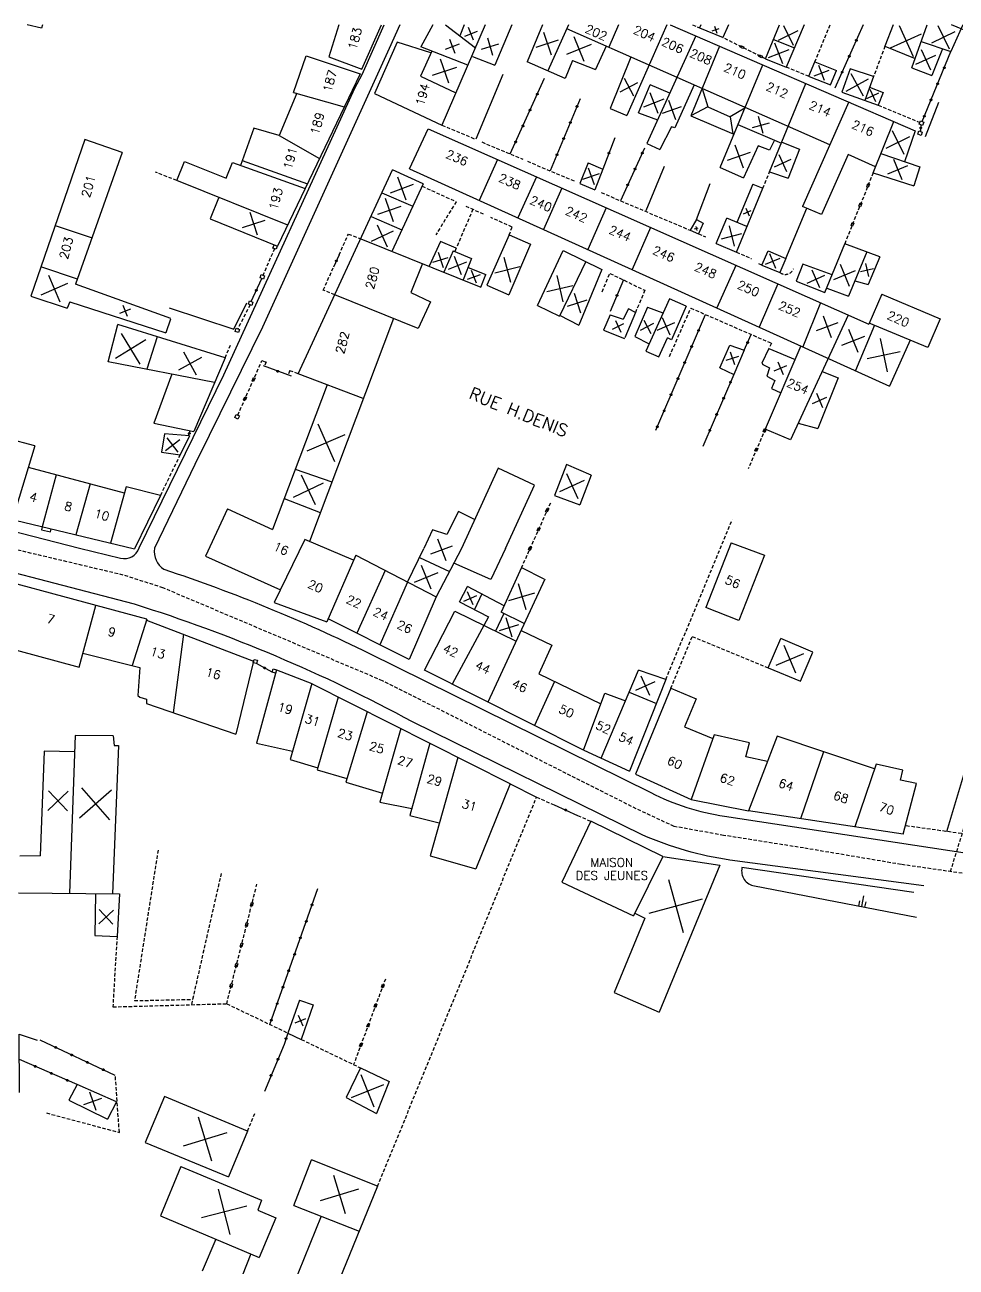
# Model space of a CAD drawing. Header units: millimetres. Extents: x 114000 to 115000, y 124000 to 125000.
# Drawn here: x 114121.7 to 114255, y 124822.1 to 125000 of the extents above; entities that cross this region are included whole.
import ezdxf
from ezdxf.enums import TextEntityAlignment as Align

# ---------------------------------------------------------------- set-up
doc = ezdxf.new("R2010")
doc.units = ezdxf.units.MM
doc.linetypes.add('DASHED', pattern=[0.75, 0.5, -0.25])
for name, color, linetype in [('W0001', 6, 'DASHED'), ('W0008', 7, 'CONTINUOUS'), ('W0100', 7, 'CONTINUOUS'), ('W0112', 1, 'DASHED'), ('W0211', 2, 'CONTINUOUS'), ('W0310', 3, 'CONTINUOUS'), ('W0322', 7, 'CONTINUOUS'), ('W0989', 7, 'CONTINUOUS'), ('W0991', 7, 'CONTINUOUS')]:
    doc.layers.add(name, color=color, linetype=linetype)
doc.styles.get("Standard").update_dxf_attribs({"font": 'romans.shx', "width": 0.85})

msp = doc.modelspace()

# ---------------------------------------------------------------- linework, layer by layer
at = {"layer": 'W0001'}
for points in [[(114500, 124825.23), (114463.44, 124840.85), (114433.06, 124853.7), (114416.75, 124858.21), (114409.12, 124859.6), (114400.09, 124860.46), (114376.52, 124862.24), (114350.74, 124864.93), (114327.39, 124868.44), (114275.94, 124875.56), (114247.16, 124879.74), (114233.18, 124882.1), (114221.74, 124883.91), (114214.66, 124885.18), (114209.22, 124887.72), (114172.9, 124906.05), (114141.46, 124919.36), (114135.75, 124921.19), (114095.28, 124930.78), (114092.31, 124931.24), (114090, 124966.46), (114100.71, 125000)], [(114254.23, 124878.71), (114259.01, 124894.11)]]:
    msp.add_lwpolyline(points, dxfattribs=at)
at = {"layer": 'W0008'}
for points in [[(114106.16, 125000), (114105.76, 124998.69), (114099.06, 124975.61, 0.057379), (114095.75, 124956.36), (114095.38, 124936.65, 0.359933), (114098.46, 124932.69), (114109.23, 124930.26), (114129.52, 124925.03), (114135.37, 124923.61, 0.402641), (114138.03, 124925.08), (114150.19, 124949.87), (114168.95, 124990.94), (114169.97, 124992.9), (114173.14, 125000)], [(114175.37, 125000), (114173.85, 124996.59), (114155.69, 124956.7), (114148.09, 124941.16), (114146.04, 124937.03), (114140.25, 124925.03, 0.302253), (114141.6, 124922.02, -0.035013), (114170.95, 124909.98), (114211.31, 124890.04, 0.081566), (114221.89, 124886.65), (114256.32, 124881.41), (114340.12, 124869.45, 0.011269), (114384.1, 124864.45), (114398.01, 124862.99, -0.078291), (114429.41, 124857.8, 0.572154), (114432.29, 124860.05, 0.572154)], [(114250.4, 124876.69), (114222.65, 124880.37, -0.066673), (114210.19, 124883.94), (114177.17, 124900.17, 0.048496), (114137.37, 124917.01), (114106.56, 124925.03), (114098.71, 124927, 0.37872), (114095.97, 124925.04), (114095.9, 124923.58), (114099.03, 124900.17), (114118.88, 124750)]]:
    msp.add_lwpolyline(points, format="xyb", dxfattribs=at)
for points in [[(114253.72, 124884.45), (114256.71, 124894.49)], [(114191.2, 124891.28), (114194.95, 124889.39)], [(114120.91, 124847.07), (114120.88, 124855.44), (114123.42, 124854.57)]]:
    msp.add_lwpolyline(points, dxfattribs=at)
at = {"layer": 'W0100'}
for points in [[(114124.06, 124999.53), (114122.03, 125000)], [(114124.21, 125000), (114124.06, 124999.53)], [(114166.62, 125000), (114165.23, 124995.43)], [(114169.95, 124993.63), (114172.74, 125000)], [(114180.08, 125000), (114178.36, 124996.86)], [(114187.62, 125000), (114181.4, 124985.64)], [(114181.91, 125000), (114186.19, 124996.69)], [(114184.61, 125000), (114183.97, 124998.41)], [(114191.43, 125000), (114188.98, 124994.21)], [(114195.83, 125000), (114193.62, 124994.71)], [(114199.52, 125000), (114196.56, 124993.42)], [(114236.96, 124982.82), (114199.27, 124999.44)], [(114206.69, 125000), (114205.3, 124996.78)], [(114213.59, 125000), (114207.86, 124987.03)], [(114214.08, 125000), (114249.17, 124984.84)], [(114218.49, 125000), (114218.3, 124999.58)], [(114218.3, 124999.58), (114221.66, 124998.18)], [(114222.42, 125000), (114221.65, 124998.18)], [(114227.73, 124995.15), (114229.76, 125000)], [(114233.26, 125000), (114230.72, 124993.94)], [(114246, 125000), (114244.85, 124996.94)], [(114248.68, 124993.86), (114250.91, 125000)], [(114255.99, 125000), (114254.29, 124996.17)], [(114263.17, 124996.35), (114254.39, 125000)], [(114174.99, 124997.54), (114171.73, 124990.18)], [(114179.81, 124995.97), (114174.99, 124997.54)], [(114217.76, 124998.41), (114210.73, 124983)], [(114228.88, 124997.89), (114231.88, 124996.71)], [(114250.05, 124997.62), (114254.29, 124996.17)], [(114179.94, 124996.25), (114178.34, 124992.63)], [(114185.12, 124994.24), (114178.36, 124996.86)], [(114204.94, 124996.94), (114203.4, 124993.62)], [(114221.15, 124996.95), (114217.04, 124986.99)], [(114244.85, 124996.94), (114249.16, 124995.2)], [(114253.11, 124996.57), (114251.54, 124992.75)], [(114160.17, 124990.33), (114161.95, 124995.55)], [(114161.95, 124995.55), (114169.68, 124993)], [(114165.23, 124995.43), (114169.95, 124993.63)], [(114185.8, 124995.48), (114188.98, 124994.21)], [(114199.05, 124992.32), (114193.62, 124994.71)], [(114200.11, 124994.91), (114199.05, 124992.32)], [(114200.11, 124994.91), (114203.4, 124993.62)], [(114208.48, 124995.38), (114205.48, 124988.02)], [(114221.23, 124979.59), (114227.36, 124994.26)], [(114227.73, 124995.15), (114230.72, 124993.94)], [(114233.97, 124992.63), (114234.82, 124994.69)], [(114234.82, 124994.69), (114237.91, 124993.44)], [(114169.68, 124993), (114157.88, 124968.29)], [(114178.34, 124992.63), (114183.39, 124990.24)], [(114233.98, 124992.62), (114237.04, 124991.39)], [(114237.04, 124991.39), (114237.91, 124993.44)], [(114239.88, 124993.7), (114238.68, 124990.38)], [(114243.23, 124992.61), (114239.88, 124993.7)], [(114243.23, 124992.61), (114241.95, 124989.18)], [(114248.68, 124993.86), (114251.54, 124992.75)], [(114209.57, 124987.42), (114211.24, 124991.4)], [(114214.02, 124990.21), (114211.24, 124991.4)], [(114217.53, 124991.39), (114214.78, 124985.27)], [(114218.65, 124990.9), (114219.46, 124988.26)], [(114228.32, 124978.94), (114233.54, 124991.59)], [(114242.65, 124991.07), (114244.61, 124990.3)], [(114160.61, 124990.2), (114158.09, 124984.14)], [(114160.17, 124990.33), (114167.41, 124988.25)], [(114171.73, 124990.18), (114181.4, 124985.64)], [(114239.66, 124988.95), (114233.05, 124973.96)], [(114238.68, 124990.38), (114243.88, 124988.48)], [(114244.61, 124990.3), (114243.88, 124988.48)], [(114205.48, 124988.02), (114207.86, 124987.03)], [(114209.57, 124987.42), (114212.28, 124986.41)], [(114219.46, 124988.26), (114217.04, 124986.99)], [(114217.04, 124986.99), (114223.21, 124984.32)], [(114219.46, 124988.26), (114222.66, 124986.82)], [(114224.77, 124988.05), (114222.66, 124986.82)], [(114154.48, 124985.2), (114152.56, 124979.86)], [(114158.09, 124984.14), (114154.48, 124985.2)], [(114176.74, 124979.38), (114179.45, 124985.09)], [(114179.45, 124985.09), (114242.52, 124957.12)], [(114214.26, 124985.39), (114212.61, 124982.15)], [(114214.78, 124985.27), (114214.26, 124985.39)], [(114222.66, 124986.82), (114223.08, 124984.38)], [(114223.8, 124985.73), (114230.01, 124983.04)], [(114243.16, 124978.81), (114246.12, 124986.15)], [(114130.25, 124983.57), (114122.53, 124961.13)], [(114135.63, 124981.7), (114130.25, 124983.57)], [(114158.09, 124984.14), (114163.89, 124980.87)], [(114229.05, 124983.46), (114228.31, 124982.07)], [(114249.17, 124984.84), (114247.64, 124980.39)], [(114135.63, 124981.7), (114128.95, 124962.87)], [(114210.73, 124983), (114212.61, 124982.15)], [(114226.7, 124982.65), (114224.61, 124978.08)], [(114228.31, 124982.07), (114226.7, 124982.65)], [(114230.08, 124983.21), (114232.59, 124982.18)], [(114232.59, 124982.18), (114231, 124978.05)], [(114244.27, 124981.55), (114249.82, 124979.65)], [(114143.44, 124977.69), (114144.56, 124980.41)], [(114144.56, 124980.41), (114150.51, 124978.02)], [(114150.51, 124978.02), (114151.43, 124980.27)], [(114151.43, 124980.27), (114161.82, 124976.54)], [(114152.82, 124980.57), (114162.14, 124977.22)], [(114189.34, 124980.7), (114186.74, 124974.85)], [(114202.35, 124980.24), (114201.16, 124977.28)], [(114202.35, 124980.24), (114204.43, 124979.34)], [(114239.56, 124981.41), (114235.77, 124972.83)], [(114243.51, 124979.67), (114239.56, 124981.41)], [(114160.8, 124950.02), (114174.34, 124979.21)], [(114178.73, 124977.25), (114174.34, 124979.21)], [(114176.74, 124979.38), (114245.51, 124948.26)], [(114194.94, 124978.22), (114192.27, 124972.35)], [(114204.43, 124979.34), (114203.3, 124976.37)], [(114221.23, 124979.59), (114224.61, 124978.08)], [(114228.32, 124978.94), (114231, 124978.05)], [(114243.16, 124978.81), (114248.96, 124976.92)], [(114249.82, 124979.65), (114248.96, 124976.92)], [(114159.33, 124971.33), (114143.44, 124977.69)], [(114178.73, 124977.25), (114174.22, 124967.55)], [(114198.59, 124976.6), (114195.93, 124970.7)], [(114201.16, 124977.28), (114203.3, 124976.37)], [(114223.57, 124967.45), (114227.35, 124976.59)], [(114225.95, 124977.18), (114223.65, 124971.7)], [(114225.95, 124977.18), (114227.35, 124976.59)], [(114149.4, 124975.18), (114148.21, 124972.2)], [(114172.81, 124975.92), (114177.23, 124974.03)], [(114204.91, 124973.8), (114202.3, 124967.82)], [(114235.77, 124972.83), (114233.05, 124973.96)], [(114126.02, 124971.26), (114131.3, 124969.5)], [(114148.21, 124972.2), (114157.88, 124968.29)], [(114171.25, 124972.55), (114175.65, 124970.62)], [(114211.26, 124970.98), (114208.65, 124964.94)], [(114217.88, 124972.14), (114216.93, 124970.58)], [(114217.88, 124972.14), (114218.83, 124971.59)], [(114218.83, 124971.59), (114218.14, 124970.06)], [(114220.66, 124968.7), (114222.2, 124972.3)], [(114225.09, 124971.12), (114222.2, 124972.3)], [(114169.77, 124969.34), (114186.97, 124962.45)], [(114191.04, 124969.9), (114187.85, 124962.72)], [(114191.04, 124969.9), (114194.11, 124968.57)], [(114216.93, 124970.58), (114218.14, 124970.06)], [(114181.19, 124968.99), (114179.56, 124965.42)], [(114183.46, 124968.02), (114181.19, 124968.99)], [(114183.03, 124967.65), (114181.66, 124964.58)], [(114183.03, 124967.65), (114185.66, 124966.53)], [(114183.46, 124968.02), (114183.26, 124967.55)], [(114194.11, 124968.57), (114190.97, 124961.32)], [(114195.07, 124959.79), (114198.79, 124967.66)], [(114198.79, 124967.66), (114204.31, 124964.96)], [(114220.66, 124968.7), (114223.57, 124967.45)], [(114227.21, 124965.57), (114228.1, 124967.62)], [(114228.1, 124967.62), (114230.63, 124966.55)], [(114236.26, 124961.65), (114239.08, 124968.65)], [(114244.13, 124966.79), (114239.08, 124968.65)], [(114242.25, 124967.48), (114239.65, 124961.13)], [(114178.61, 124965.8), (114176.96, 124961.66)], [(114185.66, 124966.53), (114184.46, 124963.46)], [(114202.03, 124966.08), (114198.23, 124958.28)], [(114223.51, 124965.55), (114220.77, 124959.46)], [(114227.21, 124965.57), (114229.81, 124964.53)], [(114230.63, 124966.55), (114229.81, 124964.53)], [(114233.07, 124965.7), (114232.14, 124963.29)], [(114237.28, 124964.19), (114233.07, 124965.7)], [(114244.13, 124966.79), (114242.42, 124962.83)], [(114129.2, 124963.56), (114123.98, 124965.35)], [(114185.16, 124965.26), (114187.68, 124964.26)], [(114186.97, 124962.45), (114187.68, 124964.26)], [(114204.31, 124964.96), (114201.03, 124956.97)], [(114142.57, 124957.94), (114128.95, 124962.87)], [(114187.85, 124962.72), (114190.97, 124961.32)], [(114229.49, 124962.89), (114226.82, 124956.72)], [(114232.14, 124963.29), (114236.26, 124961.65)], [(114236.52, 124962.29), (114239.65, 124961.13)], [(114240.55, 124963.33), (114242.42, 124962.83)], [(114122.53, 124961.13), (114127.72, 124959.43)], [(114128.1, 124960.32), (114127.72, 124959.43)], [(114128.1, 124960.32), (114141.87, 124955.87)], [(114177.98, 124956.5), (114166.06, 124961.35)], [(114176.96, 124961.66), (114179.79, 124960.35)], [(114179.79, 124960.35), (114177.98, 124956.5)], [(114213.98, 124960.77), (114210.62, 124953.28)], [(114216.39, 124959.71), (114213.98, 124960.77)], [(114235.63, 124960.18), (114233.1, 124953.88)], [(114244.39, 124961.42), (114242.52, 124957.12)], [(114244.39, 124961.42), (114252.77, 124957.89)], [(114195.07, 124959.79), (114198.23, 124958.28)], [(114198.26, 124958.4), (114201.03, 124956.97)], [(114205.48, 124958.46), (114204.55, 124956.28)], [(114205.48, 124958.46), (114207.36, 124957.84)], [(114208.11, 124959.32), (114207.36, 124957.84)], [(114209.13, 124958.82), (114207.61, 124955.19)], [(114209.13, 124958.82), (114208.11, 124959.32)], [(114210.86, 124959.56), (114209.05, 124955.34)], [(114210.86, 124959.56), (114213.06, 124958.73)], [(114216.39, 124959.71), (114214.29, 124954.87)], [(114239.59, 124958.42), (114231.32, 124940.56)], [(114133.61, 124951.75), (114135.01, 124957.06)], [(114150.36, 124952.32), (114135.01, 124957.06)], [(114142.54, 124957.85), (114141.87, 124955.87)], [(114174.45, 124957.94), (114162.42, 124926.01)], [(114243.34, 124956.97), (114240.62, 124950.47)], [(114250.97, 124953.79), (114242.59, 124957.28)], [(114252.77, 124957.89), (114250.97, 124953.79)], [(114140.61, 124955.33), (114139.15, 124950.66)], [(114204.55, 124956.28), (114207.56, 124955.07)], [(114209.05, 124955.34), (114211.09, 124954.33)], [(114212.45, 124952.47), (114213.69, 124955.15)], [(114214.29, 124954.87), (114213.69, 124955.15)], [(114248.44, 124954.84), (114245.51, 124948.26)], [(114210.62, 124953.28), (114212.45, 124952.47)], [(114221.21, 124950.85), (114222.65, 124954.14)], [(114222.65, 124954.14), (114224.7, 124953.38)], [(114224.7, 124953.38), (114223.2, 124949.9)], [(114228.23, 124953.63), (114227.23, 124951.54)], [(114232.8, 124954.01), (114227.7, 124942.11)], [(114228.23, 124953.63), (114231.98, 124952.09)], [(114148.85, 124948.76), (114133.61, 124951.75)], [(114150.36, 124952.32), (114145.88, 124941.73)], [(114227.23, 124951.54), (114227.36, 124951.33)], [(114227.36, 124951.33), (114228.33, 124950.85)], [(114142.72, 124949.96), (114140.14, 124942.93)], [(114170.13, 124946.47), (114160.8, 124950.02)], [(114221.21, 124950.85), (114223.2, 124949.9)], [(114228.33, 124950.85), (114227.93, 124949.7)], [(114227.93, 124949.7), (114229.07, 124949.07)], [(114235.85, 124950.34), (114238.16, 124949.44)], [(114164.99, 124948.42), (114157.12, 124927.74)], [(114229.07, 124949.07), (114228.62, 124947.9)], [(114228.62, 124947.9), (114229.92, 124947.28)], [(114238.16, 124949.44), (114235.24, 124942.2)], [(114140.14, 124942.93), (114145.88, 124941.73)], [(114232.44, 124942.97), (114235.24, 124942.2)], [(114123.11, 124939.68), (114119.16, 124940.73)], [(114141.66, 124941.44), (114141.23, 124938.8)], [(114145.24, 124941.15), (114141.66, 124941.44)], [(114145.24, 124941.15), (114143.92, 124938.43)], [(114231.32, 124940.56), (114227.7, 124942.11)], [(114123.11, 124939.68), (114119.9, 124929.13)], [(114141.23, 124938.8), (114143.92, 124938.43)], [(114199.23, 124937.02), (114197.54, 124932.6)], [(114202.78, 124935.52), (114199.23, 124937.02)], [(114135.93, 124932.94), (114122.18, 124936.62)], [(114126.17, 124935.55), (114124.14, 124928.12)], [(114160.41, 124936.38), (114165.64, 124934.55)], [(114189.47, 124936.5), (114184.23, 124925)], [(114194.67, 124934.06), (114189.47, 124936.5)], [(114202.78, 124935.52), (114201.14, 124931.23)], [(114131.01, 124934.26), (114129, 124926.95)], [(114136.17, 124933.82), (114133.95, 124925.76)], [(114141.08, 124932.61), (114136.17, 124933.82)], [(114190.53, 124925), (114194.67, 124934.06)], [(114141.08, 124932.61), (114137.36, 124924.94)], [(114158.81, 124932.18), (114163.98, 124930.15)], [(114197.54, 124932.6), (114201.14, 124931.23)], [(114111.71, 124931.1), (114137.36, 124924.94)], [(114150.69, 124930.68), (114147.54, 124923.92)], [(114150.69, 124930.68), (114157.12, 124927.74)], [(114183.76, 124930.31), (114182.12, 124927)], [(114186.07, 124929.15), (114183.76, 124930.31)], [(114124.14, 124928.12), (114124.05, 124927.68)], [(114124.05, 124927.68), (114125.33, 124927.38)], [(114125.33, 124927.38), (114125.44, 124927.8)], [(114180.04, 124927.66), (114178.81, 124925)], [(114182.12, 124927), (114180.04, 124927.66)], [(114161.79, 124926.27), (114157.37, 124917.24)], [(114168.76, 124923.32), (114161.79, 124926.27)], [(114176.47, 124920.19), (114178.81, 124925)], [(114184.23, 124925), (114180.56, 124918.05)], [(114190.53, 124925), (114188.39, 124920.54)], [(114222.82, 124925.8), (114219.2, 124916.54)], [(114222.82, 124925.8), (114227.6, 124924.05)], [(114139.13, 124914.87), (114107.26, 124923.47)], [(114147.54, 124923.92), (114158.28, 124919.09)], [(114169.07, 124924.05), (114164.93, 124914.49)], [(114169.07, 124924.05), (114180.56, 124918.05)], [(114178.18, 124923.72), (114182.49, 124921.71)], [(114188.39, 124920.54), (114183.12, 124922.91)], [(114227.6, 124924.05), (114223.9, 124914.68)], [(114173.26, 124921.86), (114169.21, 124912.86)], [(114192.79, 124922.27), (114189.9, 124915.88)], [(114192.79, 124922.27), (114195.99, 124920.66)], [(114176.47, 124920.19), (114172.53, 124911.19)], [(114183.94, 124917.34), (114185.08, 124919.56)], [(114190.31, 124916.79), (114185.08, 124919.56)], [(114196.12, 124920.59), (114188, 124902.99)], [(114180.56, 124918.05), (114176.69, 124909.1)], [(114187.14, 124918.48), (114186.08, 124916.25)], [(114129.44, 124907.99), (114131.83, 124916.84)], [(114157.37, 124917.24), (114164.93, 124914.49)], [(114178.91, 124907.57), (114183.25, 124916)], [(114183.25, 124916), (114192.02, 124911.7)], [(114183.94, 124917.34), (114188.09, 124915.22)], [(114190.27, 124915.69), (114189.07, 124913.15)], [(114193.18, 124914.23), (114189.9, 124915.88)], [(114223.9, 124914.68), (114219.2, 124916.54)], [(114139.13, 124914.87), (114137.05, 124908.22)], [(114139.09, 124914.75), (114154.44, 124908.87)], [(114176.69, 124909.1), (114165.12, 124914.92)], [(114188.09, 124915.22), (114182.87, 124905.57)], [(114144.42, 124912.71), (114142.94, 124901.46)], [(114192.74, 124913.27), (114197.16, 124911.17)], [(114228.12, 124907.9), (114229.92, 124912.11)], [(114234.5, 124910.17), (114229.92, 124912.11)], [(114120.5, 124910.43), (114129.44, 124907.99)], [(114197.16, 124911.17), (114195.3, 124907.02)], [(114129.98, 124910), (114138.12, 124907.95)], [(114154.44, 124908.87), (114151.89, 124898.39)], [(114232.75, 124905.99), (114234.5, 124910.17)], [(114138.12, 124907.95), (114137.88, 124903.96)], [(114157.7, 124907.63), (114154.83, 124897.11)], [(114157.7, 124907.63), (114162.79, 124905.68)], [(114201.7, 124896.1), (114178.91, 124907.57)], [(114195.3, 124907.02), (114204.17, 124902.73)], [(114204.19, 124894.97), (114209.56, 124907.57)], [(114213.48, 124906.25), (114209.56, 124907.57)], [(114228.12, 124907.9), (114232.75, 124905.99)], [(114162.79, 124905.68), (114159.67, 124894.77)], [(114191.2, 124891.28), (114162.77, 124905.62)], [(114197.51, 124905.95), (114194.68, 124899.63)], [(114213.48, 124906.25), (114208.28, 124893.09)], [(114137.88, 124903.96), (114138.13, 124903.68)], [(114138.13, 124903.68), (114139.12, 124903.4)], [(114139.12, 124903.4), (114139.1, 124902.78)], [(114166.54, 124903.71), (114163.53, 124893.28)], [(114201.7, 124896.1), (114204.74, 124904.29)], [(114204.74, 124904.29), (114207.69, 124903.19)], [(114208.22, 124904.43), (114212.11, 124902.78)], [(114214.2, 124904.97), (114209.14, 124892.69)], [(114214.2, 124904.97), (114217.8, 124903.44)], [(114217.8, 124903.44), (114216.12, 124899.44)], [(114139.1, 124902.78), (114151.89, 124898.39)], [(114170.7, 124901.62), (114167.64, 124891.53)], [(114128.9, 124898.2), (114128.05, 124875.61)], [(114134.34, 124898.14), (114128.9, 124898.2)], [(114134.34, 124898.14), (114134.49, 124896.79)], [(114175.52, 124899.19), (114172.51, 124888.65)], [(114216.12, 124899.44), (114220.22, 124897.79)], [(114220.41, 124898.31), (114217.09, 124889.03)], [(114225.43, 124897.17), (114220.41, 124898.31)], [(114229.42, 124898.11), (114225.31, 124887.41)], [(114243.37, 124893.43), (114229.42, 124898.11)], [(114135.1, 124896.76), (114134.21, 124875.55)], [(114134.49, 124896.79), (114135.1, 124896.76)], [(114154.83, 124897.11), (114160.02, 124895.99)], [(114179.67, 124897.1), (114176.82, 124886.77)], [(114201.71, 124896.12), (114208.28, 124893.09)], [(114224.93, 124895.14), (114225.43, 124897.17)], [(114124.43, 124895.95), (114123.88, 124880.98)], [(114128.82, 124895.88), (114124.43, 124895.95)], [(114159.67, 124894.77), (114163.61, 124893.56)], [(114183.67, 124895.08), (114179.72, 124880.99)], [(114228.03, 124894.48), (114224.93, 124895.14)], [(114236.06, 124895.88), (114232.75, 124886.29)], [(114163.53, 124893.28), (114167.79, 124892.04)], [(114209.14, 124892.69), (114217.09, 124889.03)], [(114243.59, 124894.09), (114240.54, 124885.12)], [(114247.42, 124893.26), (114243.59, 124894.09)], [(114247.07, 124891.82), (114247.42, 124893.26)], [(114167.64, 124891.53), (114172.88, 124889.93)], [(114191.2, 124891.28), (114186.25, 124879.1)], [(114249.38, 124891.32), (114247.07, 124891.82)], [(114247.47, 124884.08), (114249.38, 124891.32)], [(114217.09, 124889.03), (114225.31, 124887.41)], [(114172.51, 124888.65), (114177.09, 124887.75)], [(114247.47, 124884.08), (114225.31, 124887.41)], [(114176.82, 124886.77), (114181.03, 124885.68)], [(114202.71, 124885.93), (114198.57, 124877.19)], [(114213.03, 124880.89), (114202.71, 124885.93)], [(114123.91, 124880.98), (114120.98, 124880.94)], [(114179.72, 124880.99), (114186.25, 124879.1)], [(114213.03, 124880.89), (114208.86, 124872.36)], [(114213.03, 124880.89), (114221.22, 124879.63)], [(114221.22, 124879.63), (114212.5, 124858.59)], [(114198.57, 124877.19), (114208.86, 124872.36)], [(114120.77, 124875.69), (114135.24, 124875.54)], [(114131.81, 124875.58), (114131.7, 124869.57)], [(114135.24, 124875.54), (114134.88, 124869.44)], [(114210.48, 124872.06), (114206.07, 124861.39)], [(114209.05, 124872.74), (114210.48, 124872.06)], [(114131.7, 124869.57), (114134.88, 124869.44)], [(114206.07, 124861.39), (114212.5, 124858.59)], [(114161, 124860.28), (114159.36, 124855.58)], [(114161, 124860.28), (114162.95, 124859.63)], [(114162.95, 124859.63), (114161.27, 124854.67)], [(114159.36, 124855.58), (114161.27, 124854.67)], [(114169.75, 124850.6), (114167.69, 124846.37)], [(114169.75, 124850.6), (114173.87, 124848.63)], [(114129.17, 124848.21), (114127.98, 124845.96)], [(114134.82, 124845.74), (114129.17, 124848.21)], [(114173.87, 124848.63), (114172.03, 124844.09)], [(114141.69, 124846.49), (114138.92, 124839.92)], [(114153.55, 124841.54), (114141.69, 124846.49)], [(114167.69, 124846.37), (114172.03, 124844.09)], [(114127.98, 124845.96), (114133.49, 124843.28)], [(114134.82, 124845.74), (114133.49, 124843.28)], [(114153.55, 124841.54), (114150.86, 124834.98)], [(114138.92, 124839.92), (114150.86, 124834.98)], [(114160.18, 124830.87), (114162.71, 124837.43)], [(114172.2, 124833.65), (114162.71, 124837.43)], [(114144.03, 124836.47), (114141.1, 124829.42)], [(114144.03, 124836.47), (114155.58, 124831.66)], [(114172.2, 124833.65), (114152.75, 124785.99)], [(114155.58, 124831.66), (114155.04, 124830.22)], [(114160.18, 124830.87), (114169.57, 124827.21)], [(114141.1, 124829.42), (114155.24, 124823.46)], [(114164.09, 124829.35), (114151.94, 124799.3)], [(114155.04, 124830.22), (114157.6, 124829.14)], [(114157.6, 124829.14), (114155.24, 124823.46)], [(114149.04, 124826.08), (114147.05, 124821.48)], [(114154.02, 124823.98), (114150.31, 124814.51)]]:
    msp.add_lwpolyline(points, dxfattribs=at)
at = {"layer": 'W0112'}
for p, q in [((114224.06, 124996.84), (114224.17, 124997.06)), ((114224.51, 124996.62), (114224.06, 124996.84)), ((114224.17, 124997.06), (114224.62, 124996.84)), ((114224.62, 124996.84), (114224.51, 124996.62)), ((114226.74, 124995.5), (114226.86, 124995.72)), ((114227.19, 124995.28), (114226.74, 124995.5)), ((114226.86, 124995.72), (114227.3, 124995.5)), ((114227.3, 124995.5), (114227.19, 124995.28)), ((114249.77, 124985.77), (114249.94, 124986.24)), ((114250.24, 124985.6), (114249.77, 124985.77)), ((114249.94, 124986.24), (114250.41, 124986.07)), ((114250.41, 124986.07), (114250.24, 124985.6)), ((114249.54, 124984.34), (114249.71, 124984.81)), ((114250.01, 124984.17), (114249.54, 124984.34)), ((114249.71, 124984.81), (114250.18, 124984.64)), ((114250.18, 124984.64), (114250.01, 124984.17)), ((114242.23, 124976.81), (114242.41, 124977.27)), ((114242.46, 124976.72), (114242.23, 124976.81)), ((114242.41, 124977.27), (114242.64, 124977.18)), ((114242.64, 124977.18), (114242.46, 124976.72)), ((114241.11, 124974.03), (114241.29, 124974.49)), ((114241.29, 124974.49), (114241.52, 124974.4)), ((114241.52, 124974.4), (114241.34, 124973.93)), ((114241.34, 124973.93), (114241.11, 124974.03)), ((114239.99, 124971.24), (114240.17, 124971.71)), ((114240.22, 124971.15), (114239.99, 124971.24)), ((114240.17, 124971.71), (114240.4, 124971.61)), ((114240.4, 124971.61), (114240.22, 124971.15)), ((114157.19, 124968.02), (114157.36, 124968.49)), ((114157.66, 124967.85), (114157.19, 124968.02)), ((114157.36, 124968.49), (114157.83, 124968.32)), ((114157.83, 124968.32), (114157.66, 124967.85)), ((114155.37, 124963.76), (114155.54, 124964.23)), ((114155.84, 124963.59), (114155.37, 124963.76)), ((114155.54, 124964.23), (114156.01, 124964.06)), ((114156.01, 124964.06), (114155.84, 124963.59)), ((114153.69, 124959.99), (114153.86, 124960.46)), ((114153.86, 124960.46), (114154.33, 124960.28)), ((114154.33, 124960.28), (114154.16, 124959.81)), ((114154.16, 124959.81), (114153.69, 124959.99)), ((114151.78, 124956.08), (114151.95, 124956.55)), ((114152.25, 124955.91), (114151.78, 124956.08)), ((114151.95, 124956.55), (114152.42, 124956.38)), ((114152.42, 124956.38), (114152.25, 124955.91)), ((114154.21, 124949.01), (114154.41, 124949.47)), ((114154.44, 124948.91), (114154.21, 124949.01)), ((114154.41, 124949.47), (114154.64, 124949.37)), ((114154.64, 124949.37), (114154.44, 124948.91)), ((114152.99, 124946.27), (114153.2, 124946.72)), ((114153.22, 124946.17), (114152.99, 124946.27)), ((114153.2, 124946.72), (114153.42, 124946.62)), ((114153.42, 124946.62), (114153.22, 124946.17)), ((114151.74, 124943.74), (114151.94, 124944.19)), ((114151.94, 124944.19), (114152.4, 124943.99)), ((114152.19, 124943.53), (114151.74, 124943.74)), ((114152.4, 124943.99), (114152.19, 124943.53)), ((114227.4, 124941.73), (114227.6, 124942.19)), ((114227.63, 124941.63), (114227.4, 124941.73)), ((114227.6, 124942.19), (114227.83, 124942.09)), ((114227.83, 124942.09), (114227.63, 124941.63)), ((114226.22, 124938.97), (114226.42, 124939.43)), ((114226.45, 124938.88), (114226.22, 124938.97)), ((114226.42, 124939.43), (114226.65, 124939.34)), ((114226.65, 124939.34), (114226.45, 124938.88)), ((114196.25, 124930.3), (114196.46, 124930.76)), ((114196.48, 124930.2), (114196.25, 124930.3)), ((114196.46, 124930.76), (114196.69, 124930.66)), ((114196.69, 124930.66), (114196.48, 124930.2)), ((114195.03, 124927.57), (114195.23, 124928.02)), ((114195.25, 124927.46), (114195.03, 124927.57)), ((114195.23, 124928.02), (114195.46, 124927.92)), ((114195.46, 124927.92), (114195.25, 124927.46)), ((114193.8, 124924.83), (114194, 124925.29)), ((114194.03, 124924.73), (114193.8, 124924.83)), ((114194, 124925.29), (114194.23, 124925.18)), ((114194.23, 124925.18), (114194.03, 124924.73)), ((114154.38, 124908.63), (114154.51, 124909.12)), ((114154.86, 124908.5), (114154.38, 124908.63)), ((114154.51, 124909.12), (114154.99, 124908.98)), ((114154.99, 124908.98), (114154.86, 124908.5)), ((114157.08, 124907.28), (114157.22, 124907.76)), ((114157.57, 124907.15), (114157.08, 124907.28)), ((114157.22, 124907.76), (114157.7, 124907.63)), ((114157.7, 124907.63), (114157.57, 124907.15)), ((114154, 124873.82), (114154.13, 124874.3)), ((114154.25, 124873.76), (114154, 124873.82)), ((114154.13, 124874.3), (114154.37, 124874.24)), ((114154.37, 124874.24), (114154.25, 124873.76)), ((114153.27, 124870.91), (114153.39, 124871.39)), ((114153.39, 124871.39), (114153.63, 124871.33)), ((114153.63, 124871.33), (114153.51, 124870.85)), ((114153.51, 124870.85), (114153.27, 124870.91)), ((114152.53, 124868), (114152.65, 124868.49)), ((114152.77, 124867.94), (114152.53, 124868)), ((114152.65, 124868.49), (114152.89, 124868.43)), ((114152.89, 124868.43), (114152.77, 124867.94)), ((114151.79, 124865.09), (114151.91, 124865.58)), ((114152.03, 124865.03), (114151.79, 124865.09)), ((114151.91, 124865.58), (114152.16, 124865.52)), ((114152.16, 124865.52), (114152.03, 124865.03)), ((114151.05, 124862.19), (114151.18, 124862.67)), ((114151.18, 124862.67), (114151.42, 124862.61)), ((114151.42, 124862.61), (114151.3, 124862.13)), ((114172.73, 124862.14), (114172.91, 124862.61)), ((114172.91, 124862.61), (114173.14, 124862.52)), ((114173.14, 124862.52), (114172.97, 124862.05)), ((114151.3, 124862.13), (114151.05, 124862.19)), ((114172.97, 124862.05), (114172.73, 124862.14)), ((114171.69, 124859.33), (114171.86, 124859.8)), ((114171.92, 124859.24), (114171.69, 124859.33)), ((114171.86, 124859.8), (114172.1, 124859.71)), ((114172.1, 124859.71), (114171.92, 124859.24)), ((114170.65, 124856.51), (114170.82, 124856.98)), ((114170.82, 124856.98), (114171.05, 124856.9)), ((114170.88, 124856.43), (114170.65, 124856.51)), ((114171.05, 124856.9), (114170.88, 124856.43)), ((114169.6, 124853.7), (114169.78, 124854.17)), ((114169.84, 124853.61), (114169.6, 124853.7)), ((114169.78, 124854.17), (114170.01, 124854.08)), ((114170.01, 124854.08), (114169.84, 124853.61))]:
    msp.add_line(p, q, dxfattribs=at)
for points in [[(114217.28, 125000), (114218.3, 124999.58)], [(114234.82, 124994.69), (114237.01, 125000)], [(114227.73, 124995.15), (114221.65, 124998.18)], [(114244.85, 124996.94), (114243.23, 124992.61)], [(114233.98, 124992.62), (114230.72, 124993.94)], [(114243.88, 124988.48), (114249.85, 124986.01)], [(114181.4, 124985.64), (114186.07, 124983.67)], [(114187.12, 124983.22), (114192.98, 124980.74)], [(114193.64, 124980.46), (114200.34, 124977.63)], [(114143.44, 124977.69), (114140.39, 124978.91)], [(114227.35, 124976.59), (114228.32, 124978.94)], [(114243.16, 124978.81), (114239.08, 124968.65)], [(114178.56, 124976.89), (114183.45, 124974.67), (114180.53, 124969.92)], [(114204.21, 124975.98), (114216.93, 124970.58)], [(114185.83, 124973.59), (114183.46, 124968.02)], [(114184.82, 124974.05), (114187.34, 124972.9)], [(114191.44, 124971.03), (114188.41, 124972.41)], [(114191.04, 124969.9), (114191.44, 124971.03)], [(114166.67, 124967.05), (114168.01, 124970.04), (114169.77, 124969.34)], [(114218.14, 124970.06), (114219.15, 124969.63)], [(114157.42, 124967.94), (114155.78, 124964.15)], [(114223.57, 124967.45), (114225.74, 124966.51)], [(114227.21, 124965.57), (114226.79, 124965.78)], [(114166.06, 124961.35), (114164.41, 124962.02), (114165.88, 124965.29)], [(114204.36, 124961.76), (114205.46, 124964.4), (114210.44, 124961.98), (114209.13, 124958.82)], [(114153.92, 124959.9), (114152.18, 124956.46)], [(114213.99, 124952.5), (114217.04, 124959.43), (114228.59, 124954.39), (114228.23, 124953.63)], [(114150.36, 124952.32), (114151.12, 124954.13)], [(114152.17, 124944.09), (114155.63, 124951.93)], [(114155.63, 124951.93), (114156.22, 124951.71), (114156.01, 124951.07)], [(114160.8, 124950.02), (114159.62, 124950.47), (114159.35, 124949.85)], [(114227.7, 124942.11), (114225.26, 124936.4)], [(114143.92, 124938.43), (114141.08, 124932.61)], [(114196.93, 124931.5), (114192.79, 124922.27)], [(114213.48, 124906.25), (114222.98, 124929.11)], [(114214.2, 124904.97), (114217.25, 124912.37), (114228.12, 124907.9)], [(114172.2, 124833.65), (114194.95, 124889.39), (114197.47, 124888.27)], [(114200.84, 124886.76), (114202.71, 124885.93)], [(114255.81, 124884.16), (114247.79, 124885.28)], [(114140.75, 124881.78), (114137.38, 124860.23), (114145.7, 124860.42)], [(114149.79, 124878.46), (114145.52, 124859.65)], [(114150.58, 124859.79), (114154.92, 124876.94)], [(114134.88, 124869.44), (114134.28, 124859.34), (114150.58, 124859.79), (114159.36, 124855.58)], [(114173.31, 124863.33), (114168.76, 124851.08)], [(114161.27, 124854.67), (114169.75, 124850.6)], [(114124.79, 124844.14), (114135.21, 124841.37), (114134.63, 124849.52)], [(114153.55, 124841.54), (114154.61, 124844.14)]]:
    msp.add_lwpolyline(points, dxfattribs=at)
msp.add_lwpolyline([(114229.81, 124964.53, 0.516822), (114231.73, 124965.07, 0.516822)], format="xyb", dxfattribs=at)
at = {"layer": 'W0211'}
for p, q in [((114241.78, 124875.24), (114241.5, 124873.7)), ((114241.2, 124874.55), (114241.06, 124873.78)), ((114242.09, 124874.39), (114241.94, 124873.62))]:
    msp.add_line(p, q, dxfattribs=at)
msp.add_lwpolyline([(114248.98, 124875.7), (114224.37, 124879.28, 0.425585), (114226.16, 124876.66), (114249.35, 124872.19)], format="xyb", dxfattribs=at)
at = {"layer": 'W0310'}
for points in [[(114190.12, 124992.91), (114186.27, 124983.62)], [(114252.51, 124988.89), (114250.6, 124983.97)], [(114213.24, 124979.7), (114210.59, 124973.35)], [(114217.88, 124972.14), (114219.82, 124977.28)], [(114230.63, 124966.55), (114233.64, 124973.72)], [(114142.33, 124959.46), (114151.61, 124956.4), (114153.45, 124960.16)]]:
    msp.add_lwpolyline(points, dxfattribs=at)
at = {"layer": 'W0322'}
for points in [[(114241.75, 125000), (114237.69, 124990.93)], [(114250.17, 124986.16), (114254.29, 124996.17)], [(114191.2, 124981.51), (114196.08, 124992.35)], [(114201.21, 124989.41), (114196.91, 124979.08)], [(114250, 124985.69), (114249.94, 124984.72)], [(114206.15, 124983.83), (114204.43, 124979.34)], [(114210.42, 124982.34), (114206.98, 124974.81)], [(114166.67, 124967.05), (114165.88, 124965.29)], [(114154.1, 124960.37), (114155.6, 124963.68)], [(114207.4, 124963.46), (114205.5, 124958.92)], [(114212.04, 124941.96), (114219.13, 124958.52)], [(114224.7, 124953.38), (114225.68, 124955.66)], [(114159.85, 124949.66), (114155.83, 124951.14)], [(114223.2, 124949.9), (114218.78, 124939.62)], [(114145.09, 124941.16), (114145.37, 124941.84)], [(114157.08, 124907.28), (114154.86, 124908.5)], [(114197.47, 124888.27), (114200.84, 124886.76)], [(114156.76, 124856.83), (114163.64, 124876.3)], [(114159.36, 124855.58), (114158.8, 124853.97)], [(114134.63, 124849.52), (114123.85, 124854.59)], [(114158.8, 124853.97), (114155.98, 124847.22)], [(114129.17, 124848.21), (114120.89, 124851.82)]]:
    msp.add_lwpolyline(points, dxfattribs=at)
for centre, major_axis, start_param, end_param in [((114240.76, 124997.78), (-0.0884, 0.0884), 1.935577, 8.218762), ((114240.76, 124997.78), (-0.0532, 0.0532), 1.935577, 8.218762), ((114239.74, 124995.5), (-0.0884, 0.0884), 1.935577, 8.218762), ((114239.74, 124995.5), (-0.0532, 0.0532), 1.935577, 8.218762), ((114253.34, 124993.86), (0.0884, 0.0884), 0.395225, 6.67841), ((114238.72, 124993.22), (-0.0884, 0.0884), 1.935577, 8.218762), ((114238.72, 124993.22), (-0.0532, 0.0532), 1.935577, 8.218762), ((114253.34, 124993.86), (-0.0532, 0.0532), -1.175571, 5.107614), ((114252.39, 124991.55), (0.0884, 0.0884), 0.395225, 6.67841), ((114252.39, 124991.55), (-0.0532, 0.0532), -1.175571, 5.107614), ((114195.05, 124990.07), (-0.0884, 0.0884), -1.20854, 5.074645), ((114195.05, 124990.07), (-0.0532, 0.0532), -1.20854, 5.074645), ((114251.44, 124989.24), (0.0884, 0.0884), 0.395225, 6.67841), ((114251.44, 124989.24), (-0.0532, 0.0532), -1.175571, 5.107614), ((114194.02, 124987.79), (-0.0884, 0.0884), -1.20854, 5.074645), ((114194.02, 124987.79), (-0.0532, 0.0532), -1.20854, 5.074645), ((114200.76, 124988.31), (0.0884, 0.0884), 3.532556, 9.815741), ((114200.76, 124988.31), (0.0532, 0.0532), 3.532556, 9.815741), ((114250.49, 124986.92), (0.0884, 0.0884), 0.395225, 6.67841), ((114250.49, 124986.92), (-0.0532, 0.0532), -1.175571, 5.107614), ((114193, 124985.51), (-0.0884, 0.0884), -1.20854, 5.074645), ((114193, 124985.51), (-0.0532, 0.0532), -1.20854, 5.074645), ((114199.8, 124986.01), (0.0884, 0.0884), 3.532556, 9.815741), ((114199.8, 124986.01), (0.0532, 0.0532), 3.532556, 9.815741), ((114249.97, 124985.22), (0.0884, 0.0884), 3.866696, 10.149881), ((114249.97, 124985.22), (-0.0532, 0.0532), 2.295899389429701, 8.579084696609288), ((114191.97, 124983.23), (-0.0884, 0.0884), -1.20854, 5.074645), ((114191.97, 124983.23), (-0.0532, 0.0532), -1.20854, 5.074645), ((114198.84, 124983.7), (0.0884, 0.0884), 3.532556, 9.815741), ((114198.84, 124983.7), (0.0532, 0.0532), 3.532556, 9.815741), ((114197.87, 124981.39), (0.0884, 0.0884), 3.532556, 9.815741), ((114205.31, 124981.64), (-0.0884, 0.0884), 1.991318, 8.274503), ((114205.31, 124981.64), (-0.0532, 0.0532), 1.991318, 8.274503), ((114210.1, 124981.63), (-0.0884, 0.0884), 1.927705, 8.21089), ((114210.1, 124981.63), (0.0532, 0.0532), 3.498501451031506, 9.781686758211091), ((114197.87, 124981.39), (0.0532, 0.0532), 3.532556, 9.815741), ((114209.06, 124979.35), (-0.0884, 0.0884), 1.927705, 8.21089), ((114209.06, 124979.35), (0.0532, 0.0532), 3.498501451031506, 9.781686758211091), ((114208.02, 124977.08), (-0.0884, 0.0884), 1.927705, 8.21089), ((114208.02, 124977.08), (0.0532, 0.0532), 3.498501451031506, 9.781686758211091), ((114166.29, 124966.2), (0.0884, 0.0884), 3.504641, 9.787826), ((114166.29, 124966.2), (0.0532, 0.0532), 3.504641, 9.787826), ((114154.83, 124961.98), (-0.0884, 0.0884), -1.213215, 5.06997), ((114154.83, 124961.98), (0.0532, 0.0532), 0.357581, 6.640766), ((114206.47, 124961.25), (0.0884, 0.0884), 3.530933, 9.814118), ((114206.47, 124961.25), (-0.0532, 0.0532), 1.960137, 8.243322), ((114218.15, 124956.22), (-0.0884, 0.0884), -1.189834, 5.093351), ((114218.15, 124956.22), (0.0532, 0.0532), 0.380962, 6.664147), ((114217.16, 124953.92), (-0.0884, 0.0884), -1.189834, 5.093351), ((114217.16, 124953.92), (0.0532, 0.0532), 0.380962, 6.664147), ((114225.17, 124954.49), (0.0884, 0.0884), 0.379336, 6.662521), ((114225.17, 124954.49), (-0.0532, 0.0532), -1.191460557637329, 5.091724749542257), ((114216.18, 124951.62), (-0.0884, 0.0884), -1.189834, 5.093351), ((114216.18, 124951.62), (0.0532, 0.0532), 0.380962, 6.664147), ((114157.89, 124950.38), (0.0884, 0.0884), 2.004683400204934, 8.28786870738452), ((114157.89, 124950.38), (0.0532, 0.0532), 2.004683400111309, 8.287868707290896), ((114215.2, 124949.32), (-0.0884, 0.0884), -1.189834, 5.093351), ((114215.2, 124949.32), (0.0532, 0.0532), 0.380962, 6.664147), ((114222.73, 124948.81), (0.0884, 0.0884), 3.520928422798891, 9.804113729978477), ((114222.73, 124948.81), (-0.0532, 0.0532), 1.950132, 8.233317), ((114214.21, 124947.03), (-0.0884, 0.0884), -1.189834, 5.093351), ((114214.21, 124947.03), (0.0532, 0.0532), 0.380962, 6.664147), ((114221.74, 124946.51), (0.0884, 0.0884), 3.520928422798891, 9.804113729978477), ((114221.74, 124946.51), (-0.0532, 0.0532), 1.950132, 8.233317), ((114213.23, 124944.73), (-0.0884, 0.0884), -1.189834, 5.093351), ((114213.23, 124944.73), (0.0532, 0.0532), 0.380962, 6.664147), ((114220.76, 124944.21), (0.0884, 0.0884), 3.520928422798891, 9.804113729978477), ((114220.76, 124944.21), (-0.0532, 0.0532), 1.950132, 8.233317), ((114212.24, 124942.43), (-0.0884, 0.0884), -1.189834, 5.093351), ((114212.24, 124942.43), (0.0532, 0.0532), 0.380962, 6.664147), ((114145.23, 124941.49), (0.0884, 0.0884), 0.391068, 6.674253), ((114145.23, 124941.49), (-0.0532, 0.0532), -1.179728802208686, 5.1034565049709), ((114219.77, 124941.92), (0.0884, 0.0884), 3.520928422798891, 9.804113729978477), ((114219.77, 124941.92), (-0.0532, 0.0532), 1.950132, 8.233317), ((114156, 124907.88), (-0.0884, 0.0884), 0.282567, 6.565752), ((114156, 124907.88), (-0.0532, 0.0532), 0.282567, 6.565752), ((114199.11, 124887.54), (-0.0884, 0.0884), 3.507378, 9.790563), ((114199.11, 124887.54), (-0.0532, 0.0532), 3.507378, 9.790563), ((114162.8, 124873.94), (0.0884, 0.0884), 0.445862, 6.729047), ((114162.8, 124873.94), (0.0532, 0.0532), 0.445862, 6.729047), ((114161.97, 124871.59), (0.0884, 0.0884), 0.445862, 6.729047), ((114161.97, 124871.59), (0.0532, 0.0532), 0.445862, 6.729047), ((114161.14, 124869.23), (0.0884, 0.0884), 0.445862, 6.729047), ((114161.14, 124869.23), (0.0532, 0.0532), 0.445862, 6.729047), ((114160.31, 124866.87), (0.0884, 0.0884), 0.445862, 6.729047), ((114160.31, 124866.87), (0.0532, 0.0532), 0.445862, 6.729047), ((114159.47, 124864.52), (0.0884, 0.0884), 0.445862, 6.729047), ((114159.47, 124864.52), (0.0532, 0.0532), 0.445862, 6.729047), ((114158.64, 124862.16), (0.0884, 0.0884), 0.445862, 6.729047), ((114158.64, 124862.16), (0.0532, 0.0532), 0.445862, 6.729047), ((114157.81, 124859.8), (0.0884, 0.0884), 0.445862, 6.729047), ((114157.81, 124859.8), (0.0532, 0.0532), 0.445862, 6.729047), ((114156.97, 124857.44), (0.0884, 0.0884), 0.445862, 6.729047), ((114156.97, 124857.44), (0.0532, 0.0532), 0.445862, 6.729047), ((114126.11, 124853.53), (-0.0884, 0.0884), 0.3461273091777963, 6.629312616357383), ((114126.11, 124853.53), (-0.0532, 0.0532), 0.346127309190994, 6.62931261637058), ((114159.09, 124854.8), (-0.0884, 0.0884), 2.02056347588751, 8.303748783067096), ((114159.09, 124854.8), (-0.0532, 0.0532), 2.020563475832686, 8.303748783012272), ((114128.37, 124852.46), (-0.0884, 0.0884), 0.3461273091777963, 6.629312616357383), ((114128.37, 124852.46), (-0.0532, 0.0532), 0.346127309190994, 6.62931261637058), ((114157.91, 124851.83), (0.0884, 0.0884), 3.531289, 9.814474), ((114157.91, 124851.83), (0.0532, 0.0532), 3.531289, 9.814474), ((114123.18, 124850.82), (-0.0884, 0.0884), 0.374135, 6.65732), ((114123.18, 124850.82), (-0.0532, 0.0532), 0.374135, 6.65732), ((114125.48, 124849.82), (-0.0884, 0.0884), 0.374135, 6.65732), ((114125.48, 124849.82), (-0.0532, 0.0532), 0.374135, 6.65732), ((114130.64, 124851.4), (-0.0884, 0.0884), 0.3461273091777963, 6.629312616357383), ((114130.64, 124851.4), (-0.0532, 0.0532), 0.346127309190994, 6.62931261637058), ((114132.9, 124850.34), (-0.0884, 0.0884), 0.3461273091777963, 6.629312616357383), ((114132.9, 124850.34), (-0.0532, 0.0532), 0.346127309190994, 6.62931261637058), ((114127.77, 124848.82), (-0.0884, 0.0884), 0.374135, 6.65732), ((114127.77, 124848.82), (-0.0532, 0.0532), 0.374135, 6.65732), ((114156.94, 124849.53), (0.0884, 0.0884), 3.531289, 9.814474), ((114156.94, 124849.53), (0.0532, 0.0532), 3.531289, 9.814474)]:
    msp.add_ellipse(centre, major_axis=major_axis, ratio=1, start_param=start_param, end_param=end_param, dxfattribs=at)
at = {"layer": 'W0991'}
for p, q in [((114185.94, 124997.82), (114185.21, 124999.64)), ((114220.1, 124999.15), (114221.12, 124999.49)), ((114220.44, 124999.83), (114220.78, 124998.81)), ((114230.32, 124999.89), (114231.68, 124997.1)), ((114246.86, 124999.93), (114248.87, 124995.46)), ((114252.4, 124999.89), (114254.03, 124996.56)), ((114183.32, 124995.91), (114182.52, 124997.9)), ((114184.67, 124998.36), (114186.48, 124999.1)), ((114187.94, 124998.13), (114188.67, 124995.68)), ((114194.89, 124996.81), (114198.12, 124997.87)), ((114195.97, 124998.95), (114197.03, 124995.72)), ((114201.77, 124994.76), (114200.34, 124998.26)), ((114229.61, 124997.81), (114232.4, 124999.18)), ((114245.63, 124996.69), (114250.09, 124998.7)), ((114251.55, 124997.4), (114254.88, 124999.04)), ((114181.93, 124996.51), (114183.91, 124997.3)), ((114187.08, 124996.54), (114189.53, 124997.27)), ((114199.3, 124995.79), (114202.81, 124997.22)), ((114228.15, 124995.33), (114231.13, 124996.45)), ((114230.2, 124994.4), (114229.08, 124997.38)), ((114250.05, 124996.46), (114251.37, 124993.56)), ((114180.07, 124992.77), (114183.52, 124993.96)), ((114182.39, 124991.64), (114181.2, 124995.08)), ((114236.21, 124992.05), (114235.37, 124994.18)), ((114249.26, 124994.35), (114252.15, 124995.67)), ((114207.51, 124992.35), (114208.85, 124989.82)), ((114234.72, 124992.7), (114236.86, 124993.53)), ((114239.28, 124990.51), (114242.51, 124992.25)), ((114241.76, 124989.77), (114240.03, 124992.99)), ((114206.91, 124990.42), (114209.44, 124991.75)), ((114243.52, 124988.99), (114242.73, 124990.72)), ((114210.3, 124988.27), (114213.23, 124989.4)), ((114211.2, 124990.3), (114212.33, 124987.37)), ((114213.86, 124989.2), (114214.85, 124986.45)), ((114242.26, 124989.46), (114243.99, 124990.25)), ((114212.98, 124987.33), (114215.73, 124988.32)), ((114227.41, 124984.42), (114226.76, 124986.87)), ((114225.86, 124985.32), (114228.3, 124985.97)), ((114245.04, 124982.36), (114248.41, 124984.01)), ((114245.9, 124984.87), (114247.55, 124981.5)), ((114222.31, 124980.6), (114225.6, 124981.76)), ((114223.37, 124982.82), (114224.54, 124979.53)), ((114229.02, 124979.66), (114231.42, 124980.76)), ((114229.67, 124981.41), (114230.77, 124979.01)), ((114245.26, 124978.65), (114248.14, 124979.86)), ((114247.3, 124977.82), (114246.1, 124980.7)), ((114176.3, 124974.91), (114175.09, 124978.19)), ((114201.59, 124977.9), (114203.98, 124978.72)), ((114202.37, 124979.5), (114203.2, 124977.11)), ((114174.06, 124975.95), (114177.34, 124977.16)), ((114174.49, 124971.8), (114173.34, 124975.14)), ((114154.98, 124969.89), (114153.95, 124973.11)), ((114172.24, 124972.9), (114175.58, 124974.05)), ((114224.61, 124972.94), (114225.71, 124973.42)), ((114224.92, 124973.73), (114225.4, 124972.63)), ((114152.86, 124970.98), (114156.07, 124972.02)), ((114173.62, 124968.17), (114172.17, 124971.33)), ((114217.57, 124970.77), (114218.12, 124970.91)), ((114217.78, 124971.11), (114217.92, 124970.56)), ((114222.54, 124971.19), (114223.26, 124968.28)), ((114171.32, 124969.02), (114174.47, 124970.48)), ((114221.44, 124969.37), (114224.36, 124970.09)), ((114180.87, 124967.44), (114181.56, 124965.26)), ((114180.12, 124966), (114182.3, 124966.69)), ((114182.34, 124965.02), (114184.96, 124966.05)), ((114183.14, 124966.85), (114184.16, 124964.23)), ((114190.29, 124966.74), (114191.23, 124963.14)), ((114227.74, 124965.71), (114229.86, 124966.6)), ((114229.24, 124965.09), (114228.36, 124967.21)), ((114238.43, 124965.72), (114239.73, 124962.59)), ((114242.06, 124965.81), (114242.49, 124963.96)), ((114126.74, 124960.26), (114125.1, 124964.08)), ((114185.09, 124963.55), (114186.91, 124964.24)), ((114186.34, 124962.98), (114185.65, 124964.8)), ((114188.97, 124964.47), (114192.56, 124965.41)), ((114197.87, 124964.09), (114198.72, 124960.35)), ((114233.71, 124963.02), (114236.24, 124964.13)), ((114235.53, 124962.31), (114234.42, 124964.84)), ((114237.52, 124963.51), (114240.65, 124964.81)), ((114241.35, 124964.67), (114243.2, 124965.11)), ((114124.01, 124961.35), (114127.84, 124962.99)), ((114196.42, 124961.79), (114200.17, 124962.65)), ((114199.39, 124959.71), (114202.22, 124960.6)), ((114200.36, 124961.57), (114201.25, 124958.74)), ((114135.29, 124958.72), (114136.87, 124959.32)), ((114136.38, 124958.23), (114135.78, 124959.81)), ((114205.83, 124956.43), (114207.46, 124957.2)), ((114206.26, 124957.63), (114207.02, 124956)), ((114209.85, 124956.26), (114211.77, 124957.26)), ((114210.31, 124957.72), (114211.31, 124955.8)), ((114212.25, 124956.27), (114214.74, 124957.37)), ((114212.95, 124958.07), (114214.05, 124955.58)), ((114235.03, 124956.2), (114238.13, 124957.36)), ((114235.99, 124958.33), (114237.16, 124955.23)), ((114134.65, 124952.25), (114139.02, 124954.92)), ((114138.17, 124951.4), (114135.5, 124955.77)), ((114238.65, 124954.1), (114241.95, 124955.39)), ((114239.65, 124956.39), (114240.94, 124953.1)), ((114244.17, 124955.07), (114245.17, 124950.32)), ((114146.28, 124949.84), (114144.46, 124953.12)), ((114222.69, 124953.16), (114223.3, 124951.34)), ((114242.29, 124952.19), (114247.04, 124953.2)), ((114143.73, 124950.57), (114147.01, 124952.39)), ((114222.09, 124951.95), (114223.9, 124952.55)), ((114229.49, 124951.74), (114230.27, 124949.92)), ((114228.97, 124950.44), (114230.79, 124951.22)), ((114234.45, 124945.78), (114236.53, 124946.65)), ((114235.06, 124947.25), (114235.92, 124945.18)), ((114163.63, 124942.87), (114166, 124937.45)), ((114141.8, 124939.05), (114143.87, 124940.61)), ((114143.61, 124938.79), (114142.06, 124940.86)), ((114162.11, 124938.98), (114167.53, 124941.34)), ((114163.31, 124931.23), (114161.29, 124935.51)), ((114199.24, 124935.74), (114200.87, 124932.18)), ((114160.16, 124932.36), (114164.45, 124934.38)), ((114198.28, 124933.14), (114201.83, 124934.78)), ((114180.79, 124926.37), (114181.94, 124923.29)), ((114179.82, 124924.25), (114182.9, 124925.4)), ((114177.46, 124920.17), (114180.88, 124921.56)), ((114179.87, 124919.16), (114178.47, 124922.57)), ((114192.3, 124919.96), (114193.41, 124916.25)), ((114184.53, 124917.45), (114186.4, 124918.27)), ((114185.88, 124916.92), (114185.06, 124918.8)), ((114191, 124917.55), (114194.71, 124918.66)), ((114189.63, 124913.26), (114192.42, 124914.12)), ((114191.46, 124912.3), (114190.59, 124915.08)), ((114232.08, 124907.12), (114230.41, 124911.11)), ((114229.25, 124908.28), (114233.24, 124909.94)), ((114209.18, 124904.71), (114211.94, 124905.95)), ((114211.18, 124903.95), (114209.94, 124906.71)), ((114124.98, 124887.49), (114127.86, 124890.23)), ((114125.05, 124890.3), (114127.79, 124887.42)), ((114129.52, 124886.43), (114134.09, 124890.43)), ((114129.8, 124890.71), (114133.81, 124886.15)), ((114213.86, 124877.58), (114215.94, 124869.97)), ((114211.09, 124872.74), (114218.71, 124874.81)), ((114132.26, 124871.24), (114134.37, 124873.21)), ((114132.33, 124873.28), (114134.3, 124871.17)), ((114160.39, 124857.06), (114161.91, 124857.69)), ((114160.83, 124858.14), (114161.47, 124856.61)), ((114168.47, 124846.37), (114173.1, 124848.21)), ((114171.7, 124844.98), (114169.86, 124849.61)), ((114130.12, 124845.37), (114132.71, 124846.28)), ((114131.87, 124844.52), (114130.96, 124847.12)), ((114148.47, 124837.26), (114146.55, 124843.52)), ((114144.38, 124839.44), (114150.64, 124841.35)), ((114167.6, 124829.7), (114165.94, 124835.19)), ((114151.06, 124826.73), (114149.4, 124833.24)), ((114164.03, 124831.61), (114169.52, 124833.27)), ((114146.97, 124829.16), (114153.48, 124830.82))]:
    msp.add_line(p, q, dxfattribs=at)

# ---------------------------------------------------------------- texts
at = {"layer": 'W0989'}
msp.add_text('RUE H.DENIS', height=1.75, rotation=337.9006, dxfattribs=at).set_placement((114192.39, 124944.53), align=Align.MIDDLE)
at = {"layer": 'W0991'}
for s, rotation, p in [('183', 74.7527, (114168.95, 124998.04)), ('202', 336.2035, (114203.5, 124998.89)), ('204', 336.2035, (114210.4, 124998.75)), ('206', 336.2035, (114214.45, 124997.06)), ('208', 336.2035, (114218.5, 124995.42)), ('210', 336.2035, (114223.36, 124993.37)), ('187', 74.7527, (114165.36, 124991.96)), ('194', 74.7527, (114178.63, 124990.02)), ('212', 336.2035, (114229.41, 124990.65)), ('214', 336.2035, (114235.56, 124987.97)), ('189', 74.7527, (114163.56, 124985.87)), ('216', 336.2035, (114241.69, 124985.21)), ('191', 74.7527, (114159.69, 124980.9)), ('236', 336.2035, (114183.56, 124980.96)), ('201', 74.7527, (114130.78, 124976.89)), ('238', 336.2035, (114191.11, 124977.55)), ('193', 74.7527, (114157.61, 124975.09)), ('240', 336.2035, (114195.59, 124974.37)), ('242', 336.2035, (114200.66, 124972.83)), ('244', 336.2035, (114206.91, 124970.12)), ('203', 74.7527, (114127.6, 124968.04)), ('246', 336.2035, (114213.16, 124967.18)), ('248', 336.2035, (114219.17, 124964.82)), ('280', 74.7527, (114171.44, 124963.76)), ('250', 336.2035, (114225.3, 124962.23)), ('252', 336.2035, (114231.19, 124959.28)), ('220', 336.2035, (114246.76, 124957.87)), ('282', 74.7527, (114167.16, 124954.5)), ('254', 336.2035, (114232.37, 124948.21)), ('4', 344.8215, (114122.92, 124932.34)), ('8', 344.8215, (114127.9, 124931.01)), ('10', 344.8215, (114132.71, 124929.8)), ('16', 335.4364, (114158.36, 124924.97)), ('56', 335.4364, (114223.05, 124920.21)), ('20', 335.4364, (114163.3, 124919.59)), ('22', 335.4364, (114168.8, 124917.39)), ('24', 335.4364, (114172.65, 124915.63)), ('7', 343.8614, (114125.41, 124914.88)), ('26', 335.4364, (114176.06, 124913.77)), ('9', 343.8614, (114134.15, 124913.01)), ('13', 343.8614, (114140.71, 124910.05)), ('42', 335.4364, (114182.65, 124910.36)), ('44', 335.4364, (114187.27, 124907.94)), ('16', 343.8614, (114148.67, 124907.08)), ('46', 335.4364, (114192.54, 124905.31)), ('19', 343.8614, (114158.97, 124902.09)), ('50', 335.4364, (114199.25, 124901.68)), ('31', 343.8614, (114162.87, 124900.38)), ('52', 335.4364, (114204.53, 124899.37)), ('23', 343.8614, (114167.56, 124898.35)), ('54', 335.4364, (114207.82, 124897.72)), ('25', 343.8614, (114172.08, 124896.48)), ('27', 343.8614, (114176.14, 124894.45)), ('60', 335.4364, (114214.75, 124894.32)), ('29', 343.8614, (114180.35, 124891.8)), ('62', 341.4556, (114222.29, 124891.92)), ('64', 341.4556, (114230.7, 124891.15)), ('31', 343.8614, (114185.35, 124888.21)), ('68', 341.4556, (114238.56, 124889.38)), ('70', 341.4556, (114245.09, 124887.72))]:
    msp.add_text(s, height=1.25, rotation=rotation, dxfattribs=at).set_placement(p, align=Align.MIDDLE)
for s, p in [('MAISON', (114205.73, 124880.03)), ('DES JEUNES', (114205.73, 124878.16))]:
    msp.add_text(s, height=1.25, dxfattribs=at).set_placement(p, align=Align.MIDDLE)

doc.saveas('drawing.dxf')
